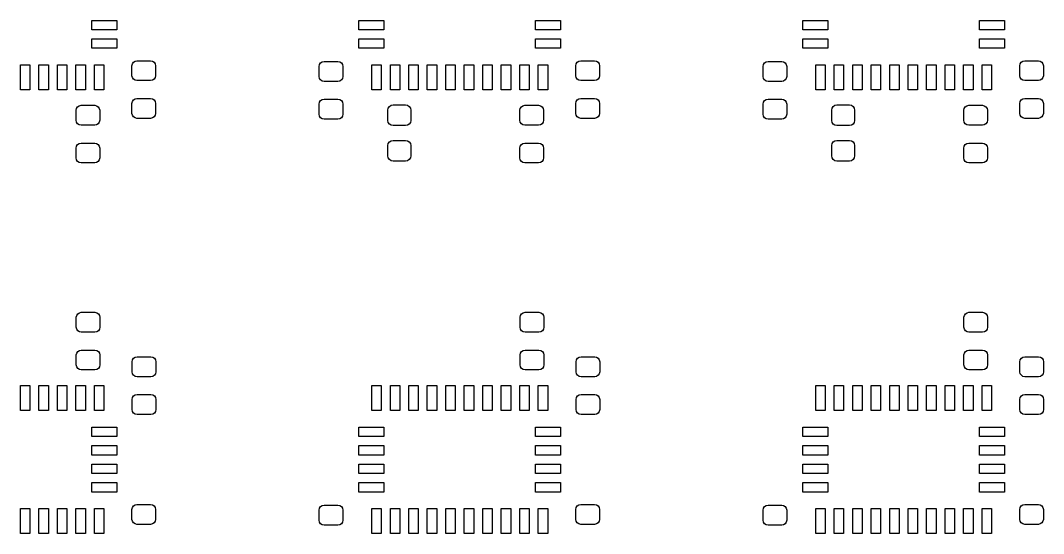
# Model space of a CAD drawing. Extents: x 120.7 to 176.3, y -84 to -28.
# Drawn here: x 148.62 to 176.28, y -70 to -56.12 of the extents above; entities that cross this region are included whole.
import ezdxf

# ---------------------------------------------------------------- set-up
doc = ezdxf.new("R2010")
doc.units = 0
doc.layers.add('BLACK', color=7, linetype='CONTINUOUS')

msp = doc.modelspace()

# ---------------------------------------------------------------- linework, layer by layer
at = {"layer": 'BLACK', "linetype": 'CONTINUOUS'}
for p, q in [((150.55, -56.377), (150.55, -56.123)), ((150.55, -56.123), (151.225, -56.123)), ((151.225, -56.123), (151.225, -56.377)), ((157.775, -56.377), (157.775, -56.123)), ((157.775, -56.123), (158.45, -56.123)), ((158.45, -56.123), (158.45, -56.377)), ((162.55, -56.377), (162.55, -56.123)), ((162.55, -56.123), (163.225, -56.123)), ((163.225, -56.123), (163.225, -56.377)), ((169.775, -56.377), (169.775, -56.123)), ((169.775, -56.123), (170.45, -56.123)), ((170.45, -56.123), (170.45, -56.377)), ((174.55, -56.377), (174.55, -56.123)), ((174.55, -56.123), (175.225, -56.123)), ((175.225, -56.123), (175.225, -56.377)), ((151.225, -56.377), (150.55, -56.377)), ((158.45, -56.377), (157.775, -56.377)), ((163.225, -56.377), (162.55, -56.377)), ((170.45, -56.377), (169.775, -56.377)), ((175.225, -56.377), (174.55, -56.377)), ((150.55, -56.877), (150.55, -56.623)), ((150.55, -56.623), (151.225, -56.623)), ((151.225, -56.623), (151.225, -56.877)), ((157.775, -56.877), (157.775, -56.623)), ((157.775, -56.623), (158.45, -56.623)), ((158.45, -56.623), (158.45, -56.877)), ((162.55, -56.877), (162.55, -56.623)), ((162.55, -56.623), (163.225, -56.623)), ((163.225, -56.623), (163.225, -56.877)), ((169.775, -56.877), (169.775, -56.623)), ((169.775, -56.623), (170.45, -56.623)), ((170.45, -56.623), (170.45, -56.877)), ((174.55, -56.877), (174.55, -56.623)), ((174.55, -56.623), (175.225, -56.623)), ((175.225, -56.623), (175.225, -56.877)), ((151.225, -56.877), (150.55, -56.877)), ((158.45, -56.877), (157.775, -56.877)), ((163.225, -56.877), (162.55, -56.877)), ((170.45, -56.877), (169.775, -56.877)), ((175.225, -56.877), (174.55, -56.877)), ((151.648, -57.2947), (151.677, -57.2509)), ((151.677, -57.2509), (151.721, -57.2217)), ((151.721, -57.2217), (151.773, -57.2114)), ((151.773, -57.2114), (152.143, -57.2114)), ((152.143, -57.2114), (152.194, -57.2217)), ((152.194, -57.2217), (152.238, -57.2509)), ((152.238, -57.2509), (152.267, -57.2947)), ((156.739, -57.2722), (156.782, -57.243)), ((156.782, -57.243), (156.834, -57.2327)), ((156.834, -57.2327), (157.204, -57.2327)), ((157.204, -57.2327), (157.256, -57.243)), ((157.256, -57.243), (157.3, -57.2722)), ((163.648, -57.2947), (163.677, -57.2509)), ((163.677, -57.2509), (163.721, -57.2217)), ((163.721, -57.2217), (163.773, -57.2114)), ((163.773, -57.2114), (164.143, -57.2114)), ((164.143, -57.2114), (164.194, -57.2217)), ((164.194, -57.2217), (164.238, -57.2509)), ((164.238, -57.2509), (164.267, -57.2947)), ((168.739, -57.2722), (168.782, -57.243)), ((168.782, -57.243), (168.834, -57.2327)), ((168.834, -57.2327), (169.204, -57.2327)), ((169.204, -57.2327), (169.256, -57.243)), ((169.256, -57.243), (169.3, -57.2722)), ((175.648, -57.2947), (175.677, -57.2509)), ((175.677, -57.2509), (175.721, -57.2217)), ((175.721, -57.2217), (175.773, -57.2114)), ((175.773, -57.2114), (176.143, -57.2114)), ((176.143, -57.2114), (176.194, -57.2217)), ((176.194, -57.2217), (176.238, -57.2509)), ((176.238, -57.2509), (176.267, -57.2947)), ((148.623, -58), (148.623, -57.325)), ((148.623, -57.325), (148.877, -57.325)), ((148.877, -57.325), (148.877, -58)), ((149.123, -58), (149.123, -57.325)), ((149.123, -57.325), (149.377, -57.325)), ((149.377, -57.325), (149.377, -58)), ((149.623, -58), (149.623, -57.325)), ((149.623, -57.325), (149.877, -57.325)), ((149.877, -57.325), (149.877, -58)), ((150.123, -58), (150.123, -57.325)), ((150.123, -57.325), (150.377, -57.325)), ((150.377, -57.325), (150.377, -58)), ((150.623, -58), (150.623, -57.325)), ((150.623, -57.325), (150.877, -57.325)), ((150.877, -57.325), (150.877, -58)), ((151.638, -57.3464), (151.648, -57.2947)), ((151.638, -57.6164), (151.638, -57.3464)), ((152.267, -57.2947), (152.278, -57.3464)), ((152.278, -57.3464), (152.278, -57.6164)), ((156.699, -57.3677), (156.709, -57.316)), ((156.699, -57.6377), (156.699, -57.3677)), ((156.709, -57.316), (156.739, -57.2722)), ((157.3, -57.2722), (157.329, -57.316)), ((157.329, -57.316), (157.339, -57.3677)), ((157.339, -57.3677), (157.339, -57.6377)), ((158.123, -58), (158.123, -57.325)), ((158.123, -57.325), (158.377, -57.325)), ((158.377, -57.325), (158.377, -58)), ((158.623, -58), (158.623, -57.325)), ((158.623, -57.325), (158.877, -57.325)), ((158.877, -57.325), (158.877, -58)), ((159.123, -58), (159.123, -57.325)), ((159.123, -57.325), (159.377, -57.325)), ((159.377, -57.325), (159.377, -58)), ((159.623, -58), (159.623, -57.325)), ((159.623, -57.325), (159.877, -57.325)), ((159.877, -57.325), (159.877, -58)), ((160.123, -58), (160.123, -57.325)), ((160.123, -57.325), (160.377, -57.325)), ((160.377, -57.325), (160.377, -58)), ((160.623, -58), (160.623, -57.325)), ((160.623, -57.325), (160.877, -57.325)), ((160.877, -57.325), (160.877, -58)), ((161.123, -58), (161.123, -57.325)), ((161.123, -57.325), (161.377, -57.325)), ((161.377, -57.325), (161.377, -58)), ((161.623, -58), (161.623, -57.325)), ((161.623, -57.325), (161.877, -57.325)), ((161.877, -57.325), (161.877, -58)), ((162.123, -58), (162.123, -57.325)), ((162.123, -57.325), (162.377, -57.325)), ((162.377, -57.325), (162.377, -58)), ((162.623, -58), (162.623, -57.325)), ((162.623, -57.325), (162.877, -57.325)), ((162.877, -57.325), (162.877, -58)), ((163.638, -57.3464), (163.648, -57.2947)), ((163.638, -57.6164), (163.638, -57.3464)), ((164.267, -57.2947), (164.278, -57.3464)), ((164.278, -57.3464), (164.278, -57.6164)), ((168.699, -57.3677), (168.709, -57.316)), ((168.699, -57.6377), (168.699, -57.3677)), ((168.709, -57.316), (168.739, -57.2722)), ((169.3, -57.2722), (169.329, -57.316)), ((169.329, -57.316), (169.339, -57.3677)), ((169.339, -57.3677), (169.339, -57.6377)), ((170.123, -58), (170.123, -57.325)), ((170.123, -57.325), (170.377, -57.325)), ((170.377, -57.325), (170.377, -58)), ((170.623, -58), (170.623, -57.325)), ((170.623, -57.325), (170.877, -57.325)), ((170.877, -57.325), (170.877, -58)), ((171.123, -58), (171.123, -57.325)), ((171.123, -57.325), (171.377, -57.325)), ((171.377, -57.325), (171.377, -58)), ((171.623, -58), (171.623, -57.325)), ((171.623, -57.325), (171.877, -57.325)), ((171.877, -57.325), (171.877, -58)), ((172.123, -58), (172.123, -57.325)), ((172.123, -57.325), (172.377, -57.325)), ((172.377, -57.325), (172.377, -58)), ((172.623, -58), (172.623, -57.325)), ((172.623, -57.325), (172.877, -57.325)), ((172.877, -57.325), (172.877, -58)), ((173.123, -58), (173.123, -57.325)), ((173.123, -57.325), (173.377, -57.325)), ((173.377, -57.325), (173.377, -58)), ((173.623, -58), (173.623, -57.325)), ((173.623, -57.325), (173.877, -57.325)), ((173.877, -57.325), (173.877, -58)), ((174.123, -58), (174.123, -57.325)), ((174.123, -57.325), (174.377, -57.325)), ((174.377, -57.325), (174.377, -58)), ((174.623, -58), (174.623, -57.325)), ((174.623, -57.325), (174.877, -57.325)), ((174.877, -57.325), (174.877, -58)), ((175.638, -57.3464), (175.648, -57.2947)), ((175.638, -57.6164), (175.638, -57.3464)), ((176.267, -57.2947), (176.278, -57.3464)), ((176.278, -57.3464), (176.278, -57.6164)), ((151.648, -57.668), (151.638, -57.6164)), ((151.677, -57.7118), (151.648, -57.668)), ((151.721, -57.7411), (151.677, -57.7118)), ((151.773, -57.7514), (151.721, -57.7411)), ((152.143, -57.7514), (151.773, -57.7514)), ((152.194, -57.7411), (152.143, -57.7514)), ((152.238, -57.7118), (152.194, -57.7411)), ((152.267, -57.668), (152.238, -57.7118)), ((152.278, -57.6164), (152.267, -57.668)), ((156.709, -57.6894), (156.699, -57.6377)), ((156.739, -57.7332), (156.709, -57.6894)), ((156.782, -57.7624), (156.739, -57.7332)), ((156.834, -57.7727), (156.782, -57.7624)), ((157.204, -57.7727), (156.834, -57.7727)), ((157.256, -57.7624), (157.204, -57.7727)), ((157.3, -57.7332), (157.256, -57.7624)), ((157.329, -57.6894), (157.3, -57.7332)), ((157.339, -57.6377), (157.329, -57.6894)), ((163.648, -57.668), (163.638, -57.6164)), ((163.677, -57.7118), (163.648, -57.668)), ((163.721, -57.7411), (163.677, -57.7118)), ((163.773, -57.7514), (163.721, -57.7411)), ((164.143, -57.7514), (163.773, -57.7514)), ((164.194, -57.7411), (164.143, -57.7514)), ((164.238, -57.7118), (164.194, -57.7411)), ((164.267, -57.668), (164.238, -57.7118)), ((164.278, -57.6164), (164.267, -57.668)), ((168.709, -57.6894), (168.699, -57.6377)), ((168.739, -57.7332), (168.709, -57.6894)), ((168.782, -57.7624), (168.739, -57.7332)), ((168.834, -57.7727), (168.782, -57.7624)), ((169.204, -57.7727), (168.834, -57.7727)), ((169.256, -57.7624), (169.204, -57.7727)), ((169.3, -57.7332), (169.256, -57.7624)), ((169.329, -57.6894), (169.3, -57.7332)), ((169.339, -57.6377), (169.329, -57.6894)), ((175.648, -57.668), (175.638, -57.6164)), ((175.677, -57.7118), (175.648, -57.668)), ((175.721, -57.7411), (175.677, -57.7118)), ((175.773, -57.7514), (175.721, -57.7411)), ((176.143, -57.7514), (175.773, -57.7514)), ((176.194, -57.7411), (176.143, -57.7514)), ((176.238, -57.7118), (176.194, -57.7411)), ((176.267, -57.668), (176.238, -57.7118)), ((176.278, -57.6164), (176.267, -57.668)), ((148.877, -58), (148.623, -58)), ((149.377, -58), (149.123, -58)), ((149.877, -58), (149.623, -58)), ((150.377, -58), (150.123, -58)), ((150.877, -58), (150.623, -58)), ((158.377, -58), (158.123, -58)), ((158.877, -58), (158.623, -58)), ((159.377, -58), (159.123, -58)), ((159.877, -58), (159.623, -58)), ((160.377, -58), (160.123, -58)), ((160.877, -58), (160.623, -58)), ((161.377, -58), (161.123, -58)), ((161.877, -58), (161.623, -58)), ((162.377, -58), (162.123, -58)), ((162.877, -58), (162.623, -58)), ((170.377, -58), (170.123, -58)), ((170.877, -58), (170.623, -58)), ((171.377, -58), (171.123, -58)), ((171.877, -58), (171.623, -58)), ((172.377, -58), (172.123, -58)), ((172.877, -58), (172.623, -58)), ((173.377, -58), (173.123, -58)), ((173.877, -58), (173.623, -58)), ((174.377, -58), (174.123, -58)), ((174.877, -58), (174.623, -58)), ((151.638, -58.3664), (151.648, -58.3147)), ((151.648, -58.3147), (151.677, -58.2709)), ((151.677, -58.2709), (151.721, -58.2417)), ((151.721, -58.2417), (151.773, -58.2314)), ((151.773, -58.2314), (152.143, -58.2314)), ((152.143, -58.2314), (152.194, -58.2417)), ((152.194, -58.2417), (152.238, -58.2709)), ((152.238, -58.2709), (152.267, -58.3147)), ((152.267, -58.3147), (152.278, -58.3664)), ((156.699, -58.3877), (156.709, -58.336)), ((156.709, -58.336), (156.739, -58.2922)), ((156.739, -58.2922), (156.782, -58.263)), ((156.782, -58.263), (156.834, -58.2527)), ((156.834, -58.2527), (157.204, -58.2527)), ((157.204, -58.2527), (157.256, -58.263)), ((157.256, -58.263), (157.3, -58.2922)), ((157.3, -58.2922), (157.329, -58.336)), ((157.329, -58.336), (157.339, -58.3877)), ((163.638, -58.3664), (163.648, -58.3147)), ((163.648, -58.3147), (163.677, -58.2709)), ((163.677, -58.2709), (163.721, -58.2417)), ((163.721, -58.2417), (163.773, -58.2314)), ((163.773, -58.2314), (164.143, -58.2314)), ((164.143, -58.2314), (164.194, -58.2417)), ((164.194, -58.2417), (164.238, -58.2709)), ((164.238, -58.2709), (164.267, -58.3147)), ((164.267, -58.3147), (164.278, -58.3664)), ((168.699, -58.3877), (168.709, -58.336)), ((168.709, -58.336), (168.739, -58.2922)), ((168.739, -58.2922), (168.782, -58.263)), ((168.782, -58.263), (168.834, -58.2527)), ((168.834, -58.2527), (169.204, -58.2527)), ((169.204, -58.2527), (169.256, -58.263)), ((169.256, -58.263), (169.3, -58.2922)), ((169.3, -58.2922), (169.329, -58.336)), ((169.329, -58.336), (169.339, -58.3877)), ((175.638, -58.3664), (175.648, -58.3147)), ((175.648, -58.3147), (175.677, -58.2709)), ((175.677, -58.2709), (175.721, -58.2417)), ((175.721, -58.2417), (175.773, -58.2314)), ((175.773, -58.2314), (176.143, -58.2314)), ((176.143, -58.2314), (176.194, -58.2417)), ((176.194, -58.2417), (176.238, -58.2709)), ((176.238, -58.2709), (176.267, -58.3147)), ((176.267, -58.3147), (176.278, -58.3664)), ((150.125, -58.5526), (150.135, -58.5009)), ((150.125, -58.8226), (150.125, -58.5526)), ((150.135, -58.5009), (150.165, -58.4571)), ((150.165, -58.4571), (150.208, -58.4278)), ((150.208, -58.4278), (150.26, -58.4176)), ((150.26, -58.4176), (150.63, -58.4176)), ((150.63, -58.4176), (150.682, -58.4278)), ((150.682, -58.4278), (150.726, -58.4571)), ((150.726, -58.4571), (150.755, -58.5009)), ((150.755, -58.5009), (150.765, -58.5526)), ((150.765, -58.5526), (150.765, -58.8226)), ((151.638, -58.6364), (151.638, -58.3664)), ((151.648, -58.688), (151.638, -58.6364)), ((152.278, -58.6364), (152.267, -58.688)), ((152.278, -58.3664), (152.278, -58.6364)), ((156.699, -58.6577), (156.699, -58.3877)), ((157.339, -58.3877), (157.339, -58.6577)), ((158.556, -58.5463), (158.567, -58.4928)), ((158.556, -58.8263), (158.556, -58.5463)), ((158.567, -58.4928), (158.597, -58.4474)), ((158.597, -58.4474), (158.643, -58.417)), ((158.643, -58.417), (158.696, -58.4063)), ((158.696, -58.4063), (159.036, -58.4063)), ((159.036, -58.4063), (159.09, -58.417)), ((159.09, -58.417), (159.135, -58.4474)), ((159.135, -58.4474), (159.165, -58.4928)), ((159.165, -58.4928), (159.176, -58.5463)), ((159.176, -58.5463), (159.176, -58.8263)), ((162.125, -58.5526), (162.135, -58.5009)), ((162.125, -58.8226), (162.125, -58.5526)), ((162.135, -58.5009), (162.165, -58.4571)), ((162.165, -58.4571), (162.208, -58.4278)), ((162.208, -58.4278), (162.26, -58.4176)), ((162.26, -58.4176), (162.63, -58.4176)), ((162.63, -58.4176), (162.682, -58.4278)), ((162.682, -58.4278), (162.726, -58.4571)), ((162.726, -58.4571), (162.755, -58.5009)), ((162.755, -58.5009), (162.765, -58.5526)), ((162.765, -58.5526), (162.765, -58.8226)), ((163.638, -58.6364), (163.638, -58.3664)), ((163.648, -58.688), (163.638, -58.6364)), ((164.278, -58.6364), (164.267, -58.688)), ((164.278, -58.3664), (164.278, -58.6364)), ((168.699, -58.6577), (168.699, -58.3877)), ((169.339, -58.3877), (169.339, -58.6577)), ((170.556, -58.5463), (170.567, -58.4928)), ((170.556, -58.8263), (170.556, -58.5463)), ((170.567, -58.4928), (170.597, -58.4474)), ((170.597, -58.4474), (170.643, -58.417)), ((170.643, -58.417), (170.696, -58.4063)), ((170.696, -58.4063), (171.036, -58.4063)), ((171.036, -58.4063), (171.09, -58.417)), ((171.09, -58.417), (171.135, -58.4474)), ((171.135, -58.4474), (171.165, -58.4928)), ((171.165, -58.4928), (171.176, -58.5463)), ((171.176, -58.5463), (171.176, -58.8263)), ((174.125, -58.5526), (174.135, -58.5009)), ((174.125, -58.8226), (174.125, -58.5526)), ((174.135, -58.5009), (174.165, -58.4571)), ((174.165, -58.4571), (174.208, -58.4278)), ((174.208, -58.4278), (174.26, -58.4176)), ((174.26, -58.4176), (174.63, -58.4176)), ((174.63, -58.4176), (174.682, -58.4278)), ((174.682, -58.4278), (174.726, -58.4571)), ((174.726, -58.4571), (174.755, -58.5009)), ((174.755, -58.5009), (174.765, -58.5526)), ((174.765, -58.5526), (174.765, -58.8226)), ((175.638, -58.6364), (175.638, -58.3664)), ((175.648, -58.688), (175.638, -58.6364)), ((176.278, -58.6364), (176.267, -58.688)), ((176.278, -58.3664), (176.278, -58.6364)), ((150.135, -58.8742), (150.125, -58.8226)), ((150.165, -58.918), (150.135, -58.8742)), ((150.755, -58.8742), (150.726, -58.918)), ((150.765, -58.8226), (150.755, -58.8742)), ((151.677, -58.7318), (151.648, -58.688)), ((151.721, -58.7611), (151.677, -58.7318)), ((151.773, -58.7714), (151.721, -58.7611)), ((152.143, -58.7714), (151.773, -58.7714)), ((152.194, -58.7611), (152.143, -58.7714)), ((152.238, -58.7318), (152.194, -58.7611)), ((152.267, -58.688), (152.238, -58.7318)), ((156.709, -58.7094), (156.699, -58.6577)), ((156.739, -58.7532), (156.709, -58.7094)), ((156.782, -58.7824), (156.739, -58.7532)), ((156.834, -58.7927), (156.782, -58.7824)), ((157.204, -58.7927), (156.834, -58.7927)), ((157.256, -58.7824), (157.204, -58.7927)), ((157.3, -58.7532), (157.256, -58.7824)), ((157.329, -58.7094), (157.3, -58.7532)), ((157.339, -58.6577), (157.329, -58.7094)), ((158.567, -58.8799), (158.556, -58.8263)), ((158.597, -58.9253), (158.567, -58.8799)), ((159.165, -58.8799), (159.135, -58.9253)), ((159.176, -58.8263), (159.165, -58.8799)), ((162.135, -58.8742), (162.125, -58.8226)), ((162.165, -58.918), (162.135, -58.8742)), ((162.755, -58.8742), (162.726, -58.918)), ((162.765, -58.8226), (162.755, -58.8742)), ((163.677, -58.7318), (163.648, -58.688)), ((163.721, -58.7611), (163.677, -58.7318)), ((163.773, -58.7714), (163.721, -58.7611)), ((164.143, -58.7714), (163.773, -58.7714)), ((164.194, -58.7611), (164.143, -58.7714)), ((164.238, -58.7318), (164.194, -58.7611)), ((164.267, -58.688), (164.238, -58.7318)), ((168.709, -58.7094), (168.699, -58.6577)), ((168.739, -58.7532), (168.709, -58.7094)), ((168.782, -58.7824), (168.739, -58.7532)), ((168.834, -58.7927), (168.782, -58.7824)), ((169.204, -58.7927), (168.834, -58.7927)), ((169.256, -58.7824), (169.204, -58.7927)), ((169.3, -58.7532), (169.256, -58.7824)), ((169.329, -58.7094), (169.3, -58.7532)), ((169.339, -58.6577), (169.329, -58.7094)), ((170.567, -58.8799), (170.556, -58.8263)), ((170.597, -58.9253), (170.567, -58.8799)), ((171.165, -58.8799), (171.135, -58.9253)), ((171.176, -58.8263), (171.165, -58.8799)), ((174.135, -58.8742), (174.125, -58.8226)), ((174.165, -58.918), (174.135, -58.8742)), ((174.755, -58.8742), (174.726, -58.918)), ((174.765, -58.8226), (174.755, -58.8742)), ((175.677, -58.7318), (175.648, -58.688)), ((175.721, -58.7611), (175.677, -58.7318)), ((175.773, -58.7714), (175.721, -58.7611)), ((176.143, -58.7714), (175.773, -58.7714)), ((176.194, -58.7611), (176.143, -58.7714)), ((176.238, -58.7318), (176.194, -58.7611)), ((176.267, -58.688), (176.238, -58.7318)), ((150.208, -58.9473), (150.165, -58.918)), ((150.26, -58.9576), (150.208, -58.9473)), ((150.63, -58.9576), (150.26, -58.9576)), ((150.682, -58.9473), (150.63, -58.9576)), ((150.726, -58.918), (150.682, -58.9473)), ((158.643, -58.9557), (158.597, -58.9253)), ((158.696, -58.9663), (158.643, -58.9557)), ((159.036, -58.9663), (158.696, -58.9663)), ((159.09, -58.9557), (159.036, -58.9663)), ((159.135, -58.9253), (159.09, -58.9557)), ((162.208, -58.9473), (162.165, -58.918)), ((162.26, -58.9576), (162.208, -58.9473)), ((162.63, -58.9576), (162.26, -58.9576)), ((162.682, -58.9473), (162.63, -58.9576)), ((162.726, -58.918), (162.682, -58.9473)), ((170.643, -58.9557), (170.597, -58.9253)), ((170.696, -58.9663), (170.643, -58.9557)), ((171.036, -58.9663), (170.696, -58.9663)), ((171.09, -58.9557), (171.036, -58.9663)), ((171.135, -58.9253), (171.09, -58.9557)), ((174.208, -58.9473), (174.165, -58.918)), ((174.26, -58.9576), (174.208, -58.9473)), ((174.63, -58.9576), (174.26, -58.9576)), ((174.682, -58.9473), (174.63, -58.9576)), ((174.726, -58.918), (174.682, -58.9473)), ((150.165, -59.4771), (150.208, -59.4478)), ((150.208, -59.4478), (150.26, -59.4376)), ((150.26, -59.4376), (150.63, -59.4376)), ((150.63, -59.4376), (150.682, -59.4478)), ((150.682, -59.4478), (150.726, -59.4771)), ((158.556, -59.5063), (158.567, -59.4528)), ((158.567, -59.4528), (158.597, -59.4074)), ((158.597, -59.4074), (158.643, -59.377)), ((158.643, -59.377), (158.696, -59.3663)), ((158.696, -59.3663), (159.036, -59.3663)), ((159.036, -59.3663), (159.09, -59.377)), ((159.09, -59.377), (159.135, -59.4074)), ((159.135, -59.4074), (159.165, -59.4528)), ((159.165, -59.4528), (159.176, -59.5063)), ((162.165, -59.4771), (162.208, -59.4478)), ((162.208, -59.4478), (162.26, -59.4376)), ((162.26, -59.4376), (162.63, -59.4376)), ((162.63, -59.4376), (162.682, -59.4478)), ((162.682, -59.4478), (162.726, -59.4771)), ((170.556, -59.5063), (170.567, -59.4528)), ((170.567, -59.4528), (170.597, -59.4074)), ((170.597, -59.4074), (170.643, -59.377)), ((170.643, -59.377), (170.696, -59.3663)), ((170.696, -59.3663), (171.036, -59.3663)), ((171.036, -59.3663), (171.09, -59.377)), ((171.09, -59.377), (171.135, -59.4074)), ((171.135, -59.4074), (171.165, -59.4528)), ((171.165, -59.4528), (171.176, -59.5063)), ((174.165, -59.4771), (174.208, -59.4478)), ((174.208, -59.4478), (174.26, -59.4376)), ((174.26, -59.4376), (174.63, -59.4376)), ((174.63, -59.4376), (174.682, -59.4478)), ((174.682, -59.4478), (174.726, -59.4771)), ((150.125, -59.5726), (150.135, -59.5209)), ((150.125, -59.8426), (150.125, -59.5726)), ((150.135, -59.5209), (150.165, -59.4771)), ((150.726, -59.4771), (150.755, -59.5209)), ((150.755, -59.5209), (150.765, -59.5726)), ((150.765, -59.5726), (150.765, -59.8426)), ((158.556, -59.7863), (158.556, -59.5063)), ((159.176, -59.5063), (159.176, -59.7863)), ((162.125, -59.5726), (162.135, -59.5209)), ((162.125, -59.8426), (162.125, -59.5726)), ((162.135, -59.5209), (162.165, -59.4771)), ((162.726, -59.4771), (162.755, -59.5209)), ((162.755, -59.5209), (162.765, -59.5726)), ((162.765, -59.5726), (162.765, -59.8426)), ((170.556, -59.7863), (170.556, -59.5063)), ((171.176, -59.5063), (171.176, -59.7863)), ((174.125, -59.5726), (174.135, -59.5209)), ((174.125, -59.8426), (174.125, -59.5726)), ((174.135, -59.5209), (174.165, -59.4771)), ((174.726, -59.4771), (174.755, -59.5209)), ((174.755, -59.5209), (174.765, -59.5726)), ((174.765, -59.5726), (174.765, -59.8426)), ((150.135, -59.8942), (150.125, -59.8426)), ((150.165, -59.938), (150.135, -59.8942)), ((150.208, -59.9673), (150.165, -59.938)), ((150.26, -59.9776), (150.208, -59.9673)), ((150.63, -59.9776), (150.26, -59.9776)), ((150.682, -59.9673), (150.63, -59.9776)), ((150.726, -59.938), (150.682, -59.9673)), ((150.755, -59.8942), (150.726, -59.938)), ((150.765, -59.8426), (150.755, -59.8942)), ((158.567, -59.8399), (158.556, -59.7863)), ((158.597, -59.8853), (158.567, -59.8399)), ((158.643, -59.9157), (158.597, -59.8853)), ((158.696, -59.9263), (158.643, -59.9157)), ((159.036, -59.9263), (158.696, -59.9263)), ((159.09, -59.9157), (159.036, -59.9263)), ((159.135, -59.8853), (159.09, -59.9157)), ((159.165, -59.8399), (159.135, -59.8853)), ((159.176, -59.7863), (159.165, -59.8399)), ((162.135, -59.8942), (162.125, -59.8426)), ((162.165, -59.938), (162.135, -59.8942)), ((162.208, -59.9673), (162.165, -59.938)), ((162.26, -59.9776), (162.208, -59.9673)), ((162.63, -59.9776), (162.26, -59.9776)), ((162.682, -59.9673), (162.63, -59.9776)), ((162.726, -59.938), (162.682, -59.9673)), ((162.755, -59.8942), (162.726, -59.938)), ((162.765, -59.8426), (162.755, -59.8942)), ((170.567, -59.8399), (170.556, -59.7863)), ((170.597, -59.8853), (170.567, -59.8399)), ((170.643, -59.9157), (170.597, -59.8853)), ((170.696, -59.9263), (170.643, -59.9157)), ((171.036, -59.9263), (170.696, -59.9263)), ((171.09, -59.9157), (171.036, -59.9263)), ((171.135, -59.8853), (171.09, -59.9157)), ((171.165, -59.8399), (171.135, -59.8853)), ((171.176, -59.7863), (171.165, -59.8399)), ((174.135, -59.8942), (174.125, -59.8426)), ((174.165, -59.938), (174.135, -59.8942)), ((174.208, -59.9673), (174.165, -59.938)), ((174.26, -59.9776), (174.208, -59.9673)), ((174.63, -59.9776), (174.26, -59.9776)), ((174.682, -59.9673), (174.63, -59.9776)), ((174.726, -59.938), (174.682, -59.9673)), ((174.755, -59.8942), (174.726, -59.938)), ((174.765, -59.8426), (174.755, -59.8942)), ((150.132, -64.151), (150.143, -64.0994)), ((150.132, -64.421), (150.132, -64.151)), ((150.143, -64.0994), (150.172, -64.0556)), ((150.172, -64.0556), (150.216, -64.0263)), ((150.216, -64.0263), (150.267, -64.016)), ((150.267, -64.016), (150.637, -64.016)), ((150.637, -64.016), (150.689, -64.0263)), ((150.689, -64.0263), (150.733, -64.0556)), ((150.733, -64.0556), (150.762, -64.0994)), ((150.762, -64.0994), (150.772, -64.151)), ((150.772, -64.151), (150.772, -64.421)), ((162.132, -64.151), (162.143, -64.0994)), ((162.132, -64.421), (162.132, -64.151)), ((162.143, -64.0994), (162.172, -64.0556)), ((162.172, -64.0556), (162.216, -64.0263)), ((162.216, -64.0263), (162.267, -64.016)), ((162.267, -64.016), (162.637, -64.016)), ((162.637, -64.016), (162.689, -64.0263)), ((162.689, -64.0263), (162.733, -64.0556)), ((162.733, -64.0556), (162.762, -64.0994)), ((162.762, -64.0994), (162.772, -64.151)), ((162.772, -64.151), (162.772, -64.421)), ((174.132, -64.151), (174.143, -64.0994)), ((174.132, -64.421), (174.132, -64.151)), ((174.143, -64.0994), (174.172, -64.0556)), ((174.172, -64.0556), (174.216, -64.0263)), ((174.216, -64.0263), (174.267, -64.016)), ((174.267, -64.016), (174.637, -64.016)), ((174.637, -64.016), (174.689, -64.0263)), ((174.689, -64.0263), (174.733, -64.0556)), ((174.733, -64.0556), (174.762, -64.0994)), ((174.762, -64.0994), (174.772, -64.151)), ((174.772, -64.151), (174.772, -64.421)), ((150.143, -64.4727), (150.132, -64.421)), ((150.772, -64.421), (150.762, -64.4727)), ((162.143, -64.4727), (162.132, -64.421)), ((162.772, -64.421), (162.762, -64.4727)), ((174.143, -64.4727), (174.132, -64.421)), ((174.772, -64.421), (174.762, -64.4727)), ((150.172, -64.5165), (150.143, -64.4727)), ((150.216, -64.5457), (150.172, -64.5165)), ((150.267, -64.556), (150.216, -64.5457)), ((150.637, -64.556), (150.267, -64.556)), ((150.689, -64.5457), (150.637, -64.556)), ((150.733, -64.5165), (150.689, -64.5457)), ((150.762, -64.4727), (150.733, -64.5165)), ((162.172, -64.5165), (162.143, -64.4727)), ((162.216, -64.5457), (162.172, -64.5165)), ((162.267, -64.556), (162.216, -64.5457)), ((162.637, -64.556), (162.267, -64.556)), ((162.689, -64.5457), (162.637, -64.556)), ((162.733, -64.5165), (162.689, -64.5457)), ((162.762, -64.4727), (162.733, -64.5165)), ((174.172, -64.5165), (174.143, -64.4727)), ((174.216, -64.5457), (174.172, -64.5165)), ((174.267, -64.556), (174.216, -64.5457)), ((174.637, -64.556), (174.267, -64.556)), ((174.689, -64.5457), (174.637, -64.556)), ((174.733, -64.5165), (174.689, -64.5457)), ((174.762, -64.4727), (174.733, -64.5165)), ((150.132, -65.171), (150.143, -65.1194)), ((150.132, -65.441), (150.132, -65.171)), ((150.143, -65.1194), (150.172, -65.0756)), ((150.172, -65.0756), (150.216, -65.0463)), ((150.216, -65.0463), (150.267, -65.036)), ((150.267, -65.036), (150.637, -65.036)), ((150.637, -65.036), (150.689, -65.0463)), ((150.689, -65.0463), (150.733, -65.0756)), ((150.733, -65.0756), (150.762, -65.1194)), ((150.762, -65.1194), (150.772, -65.171)), ((150.772, -65.171), (150.772, -65.441)), ((151.654, -65.3033), (151.683, -65.2595)), ((151.683, -65.2595), (151.727, -65.2303)), ((151.727, -65.2303), (151.778, -65.22)), ((151.778, -65.22), (152.148, -65.22)), ((152.148, -65.22), (152.2, -65.2303)), ((152.2, -65.2303), (152.244, -65.2595)), ((152.244, -65.2595), (152.273, -65.3033)), ((162.132, -65.171), (162.143, -65.1194)), ((162.132, -65.441), (162.132, -65.171)), ((162.143, -65.1194), (162.172, -65.0756)), ((162.172, -65.0756), (162.216, -65.0463)), ((162.216, -65.0463), (162.267, -65.036)), ((162.267, -65.036), (162.637, -65.036)), ((162.637, -65.036), (162.689, -65.0463)), ((162.689, -65.0463), (162.733, -65.0756)), ((162.733, -65.0756), (162.762, -65.1194)), ((162.762, -65.1194), (162.772, -65.171)), ((162.772, -65.171), (162.772, -65.441)), ((163.654, -65.3033), (163.683, -65.2595)), ((163.683, -65.2595), (163.727, -65.2303)), ((163.727, -65.2303), (163.778, -65.22)), ((163.778, -65.22), (164.148, -65.22)), ((164.148, -65.22), (164.2, -65.2303)), ((164.2, -65.2303), (164.244, -65.2595)), ((164.244, -65.2595), (164.273, -65.3033)), ((174.132, -65.171), (174.143, -65.1194)), ((174.132, -65.441), (174.132, -65.171)), ((174.143, -65.1194), (174.172, -65.0756)), ((174.172, -65.0756), (174.216, -65.0463)), ((174.216, -65.0463), (174.267, -65.036)), ((174.267, -65.036), (174.637, -65.036)), ((174.637, -65.036), (174.689, -65.0463)), ((174.689, -65.0463), (174.733, -65.0756)), ((174.733, -65.0756), (174.762, -65.1194)), ((174.762, -65.1194), (174.772, -65.171)), ((174.772, -65.171), (174.772, -65.441)), ((175.654, -65.3033), (175.683, -65.2595)), ((175.683, -65.2595), (175.727, -65.2303)), ((175.727, -65.2303), (175.778, -65.22)), ((175.778, -65.22), (176.148, -65.22)), ((176.148, -65.22), (176.2, -65.2303)), ((176.2, -65.2303), (176.244, -65.2595)), ((176.244, -65.2595), (176.273, -65.3033)), ((150.143, -65.4927), (150.132, -65.441)), ((150.172, -65.5365), (150.143, -65.4927)), ((150.216, -65.5657), (150.172, -65.5365)), ((150.733, -65.5365), (150.689, -65.5657)), ((150.762, -65.4927), (150.733, -65.5365)), ((150.772, -65.441), (150.762, -65.4927)), ((151.643, -65.355), (151.654, -65.3033)), ((151.643, -65.625), (151.643, -65.355)), ((152.273, -65.3033), (152.283, -65.355)), ((152.283, -65.355), (152.283, -65.625)), ((162.143, -65.4927), (162.132, -65.441)), ((162.172, -65.5365), (162.143, -65.4927)), ((162.216, -65.5657), (162.172, -65.5365)), ((162.733, -65.5365), (162.689, -65.5657)), ((162.762, -65.4927), (162.733, -65.5365)), ((162.772, -65.441), (162.762, -65.4927)), ((163.643, -65.355), (163.654, -65.3033)), ((163.643, -65.625), (163.643, -65.355)), ((164.273, -65.3033), (164.283, -65.355)), ((164.283, -65.355), (164.283, -65.625)), ((174.143, -65.4927), (174.132, -65.441)), ((174.172, -65.5365), (174.143, -65.4927)), ((174.216, -65.5657), (174.172, -65.5365)), ((174.733, -65.5365), (174.689, -65.5657)), ((174.762, -65.4927), (174.733, -65.5365)), ((174.772, -65.441), (174.762, -65.4927)), ((175.643, -65.355), (175.654, -65.3033)), ((175.643, -65.625), (175.643, -65.355)), ((176.273, -65.3033), (176.283, -65.355)), ((176.283, -65.355), (176.283, -65.625)), ((150.267, -65.576), (150.216, -65.5657)), ((150.637, -65.576), (150.267, -65.576)), ((150.689, -65.5657), (150.637, -65.576)), ((151.654, -65.6767), (151.643, -65.625)), ((151.683, -65.7205), (151.654, -65.6767)), ((151.727, -65.7497), (151.683, -65.7205)), ((151.778, -65.76), (151.727, -65.7497)), ((152.148, -65.76), (151.778, -65.76)), ((152.2, -65.7497), (152.148, -65.76)), ((152.244, -65.7205), (152.2, -65.7497)), ((152.273, -65.6767), (152.244, -65.7205)), ((152.283, -65.625), (152.273, -65.6767)), ((162.267, -65.576), (162.216, -65.5657)), ((162.637, -65.576), (162.267, -65.576)), ((162.689, -65.5657), (162.637, -65.576)), ((163.654, -65.6767), (163.643, -65.625)), ((163.683, -65.7205), (163.654, -65.6767)), ((163.727, -65.7497), (163.683, -65.7205)), ((163.778, -65.76), (163.727, -65.7497)), ((164.148, -65.76), (163.778, -65.76)), ((164.2, -65.7497), (164.148, -65.76)), ((164.244, -65.7205), (164.2, -65.7497)), ((164.273, -65.6767), (164.244, -65.7205)), ((164.283, -65.625), (164.273, -65.6767)), ((174.267, -65.576), (174.216, -65.5657)), ((174.637, -65.576), (174.267, -65.576)), ((174.689, -65.5657), (174.637, -65.576)), ((175.654, -65.6767), (175.643, -65.625)), ((175.683, -65.7205), (175.654, -65.6767)), ((175.727, -65.7497), (175.683, -65.7205)), ((175.778, -65.76), (175.727, -65.7497)), ((176.148, -65.76), (175.778, -65.76)), ((176.2, -65.7497), (176.148, -65.76)), ((176.244, -65.7205), (176.2, -65.7497)), ((176.273, -65.6767), (176.244, -65.7205)), ((176.283, -65.625), (176.273, -65.6767)), ((148.623, -66.675), (148.623, -66)), ((148.623, -66), (148.877, -66)), ((148.877, -66), (148.877, -66.675)), ((149.123, -66.675), (149.123, -66)), ((149.123, -66), (149.377, -66)), ((149.377, -66), (149.377, -66.675)), ((149.623, -66.675), (149.623, -66)), ((149.623, -66), (149.877, -66)), ((149.877, -66), (149.877, -66.675)), ((150.123, -66.675), (150.123, -66)), ((150.123, -66), (150.377, -66)), ((150.377, -66), (150.377, -66.675)), ((150.623, -66.675), (150.623, -66)), ((150.623, -66), (150.877, -66)), ((150.877, -66), (150.877, -66.675)), ((158.123, -66.675), (158.123, -66)), ((158.123, -66), (158.377, -66)), ((158.377, -66), (158.377, -66.675)), ((158.623, -66.675), (158.623, -66)), ((158.623, -66), (158.877, -66)), ((158.877, -66), (158.877, -66.675)), ((159.123, -66.675), (159.123, -66)), ((159.123, -66), (159.377, -66)), ((159.377, -66), (159.377, -66.675)), ((159.623, -66.675), (159.623, -66)), ((159.623, -66), (159.877, -66)), ((159.877, -66), (159.877, -66.675)), ((160.123, -66.675), (160.123, -66)), ((160.123, -66), (160.377, -66)), ((160.377, -66), (160.377, -66.675)), ((160.623, -66.675), (160.623, -66)), ((160.623, -66), (160.877, -66)), ((160.877, -66), (160.877, -66.675)), ((161.123, -66.675), (161.123, -66)), ((161.123, -66), (161.377, -66)), ((161.377, -66), (161.377, -66.675)), ((161.623, -66.675), (161.623, -66)), ((161.623, -66), (161.877, -66)), ((161.877, -66), (161.877, -66.675)), ((162.123, -66.675), (162.123, -66)), ((162.123, -66), (162.377, -66)), ((162.377, -66), (162.377, -66.675)), ((162.623, -66.675), (162.623, -66)), ((162.623, -66), (162.877, -66)), ((162.877, -66), (162.877, -66.675)), ((170.123, -66.675), (170.123, -66)), ((170.123, -66), (170.377, -66)), ((170.377, -66), (170.377, -66.675)), ((170.623, -66.675), (170.623, -66)), ((170.623, -66), (170.877, -66)), ((170.877, -66), (170.877, -66.675)), ((171.123, -66.675), (171.123, -66)), ((171.123, -66), (171.377, -66)), ((171.377, -66), (171.377, -66.675)), ((171.623, -66.675), (171.623, -66)), ((171.623, -66), (171.877, -66)), ((171.877, -66), (171.877, -66.675)), ((172.123, -66.675), (172.123, -66)), ((172.123, -66), (172.377, -66)), ((172.377, -66), (172.377, -66.675)), ((172.623, -66.675), (172.623, -66)), ((172.623, -66), (172.877, -66)), ((172.877, -66), (172.877, -66.675)), ((173.123, -66.675), (173.123, -66)), ((173.123, -66), (173.377, -66)), ((173.377, -66), (173.377, -66.675)), ((173.623, -66.675), (173.623, -66)), ((173.623, -66), (173.877, -66)), ((173.877, -66), (173.877, -66.675)), ((174.123, -66.675), (174.123, -66)), ((174.123, -66), (174.377, -66)), ((174.377, -66), (174.377, -66.675)), ((174.623, -66.675), (174.623, -66)), ((174.623, -66), (174.877, -66)), ((174.877, -66), (174.877, -66.675)), ((151.643, -66.375), (151.654, -66.3233)), ((151.643, -66.645), (151.643, -66.375)), ((151.654, -66.3233), (151.683, -66.2795)), ((151.683, -66.2795), (151.727, -66.2503)), ((151.727, -66.2503), (151.778, -66.24)), ((151.778, -66.24), (152.148, -66.24)), ((152.148, -66.24), (152.2, -66.2503)), ((152.2, -66.2503), (152.244, -66.2795)), ((152.244, -66.2795), (152.273, -66.3233)), ((152.273, -66.3233), (152.283, -66.375)), ((152.283, -66.375), (152.283, -66.645)), ((163.643, -66.375), (163.654, -66.3233)), ((163.643, -66.645), (163.643, -66.375)), ((163.654, -66.3233), (163.683, -66.2795)), ((163.683, -66.2795), (163.727, -66.2503)), ((163.727, -66.2503), (163.778, -66.24)), ((163.778, -66.24), (164.148, -66.24)), ((164.148, -66.24), (164.2, -66.2503)), ((164.2, -66.2503), (164.244, -66.2795)), ((164.244, -66.2795), (164.273, -66.3233)), ((164.273, -66.3233), (164.283, -66.375)), ((164.283, -66.375), (164.283, -66.645)), ((175.643, -66.375), (175.654, -66.3233)), ((175.643, -66.645), (175.643, -66.375)), ((175.654, -66.3233), (175.683, -66.2795)), ((175.683, -66.2795), (175.727, -66.2503)), ((175.727, -66.2503), (175.778, -66.24)), ((175.778, -66.24), (176.148, -66.24)), ((176.148, -66.24), (176.2, -66.2503)), ((176.2, -66.2503), (176.244, -66.2795)), ((176.244, -66.2795), (176.273, -66.3233)), ((176.273, -66.3233), (176.283, -66.375)), ((176.283, -66.375), (176.283, -66.645)), ((151.654, -66.6967), (151.643, -66.645)), ((152.283, -66.645), (152.273, -66.6967)), ((163.654, -66.6967), (163.643, -66.645)), ((164.283, -66.645), (164.273, -66.6967)), ((175.654, -66.6967), (175.643, -66.645)), ((176.283, -66.645), (176.273, -66.6967)), ((148.877, -66.675), (148.623, -66.675)), ((149.377, -66.675), (149.123, -66.675)), ((149.877, -66.675), (149.623, -66.675)), ((150.377, -66.675), (150.123, -66.675)), ((150.877, -66.675), (150.623, -66.675)), ((151.683, -66.7405), (151.654, -66.6967)), ((151.727, -66.7697), (151.683, -66.7405)), ((151.778, -66.78), (151.727, -66.7697)), ((152.148, -66.78), (151.778, -66.78)), ((152.2, -66.7697), (152.148, -66.78)), ((152.244, -66.7405), (152.2, -66.7697)), ((152.273, -66.6967), (152.244, -66.7405)), ((158.377, -66.675), (158.123, -66.675)), ((158.877, -66.675), (158.623, -66.675)), ((159.377, -66.675), (159.123, -66.675)), ((159.877, -66.675), (159.623, -66.675)), ((160.377, -66.675), (160.123, -66.675)), ((160.877, -66.675), (160.623, -66.675)), ((161.377, -66.675), (161.123, -66.675)), ((161.877, -66.675), (161.623, -66.675)), ((162.377, -66.675), (162.123, -66.675)), ((162.877, -66.675), (162.623, -66.675)), ((163.683, -66.7405), (163.654, -66.6967)), ((163.727, -66.7697), (163.683, -66.7405)), ((163.778, -66.78), (163.727, -66.7697)), ((164.148, -66.78), (163.778, -66.78)), ((164.2, -66.7697), (164.148, -66.78)), ((164.244, -66.7405), (164.2, -66.7697)), ((164.273, -66.6967), (164.244, -66.7405)), ((170.377, -66.675), (170.123, -66.675)), ((170.877, -66.675), (170.623, -66.675)), ((171.377, -66.675), (171.123, -66.675)), ((171.877, -66.675), (171.623, -66.675)), ((172.377, -66.675), (172.123, -66.675)), ((172.877, -66.675), (172.623, -66.675)), ((173.377, -66.675), (173.123, -66.675)), ((173.877, -66.675), (173.623, -66.675)), ((174.377, -66.675), (174.123, -66.675)), ((174.877, -66.675), (174.623, -66.675)), ((175.683, -66.7405), (175.654, -66.6967)), ((175.727, -66.7697), (175.683, -66.7405)), ((175.778, -66.78), (175.727, -66.7697)), ((176.148, -66.78), (175.778, -66.78)), ((176.2, -66.7697), (176.148, -66.78)), ((176.244, -66.7405), (176.2, -66.7697)), ((176.273, -66.6967), (176.244, -66.7405)), ((150.55, -67.377), (150.55, -67.123)), ((150.55, -67.123), (151.225, -67.123)), ((151.225, -67.123), (151.225, -67.377)), ((157.775, -67.377), (157.775, -67.123)), ((157.775, -67.123), (158.45, -67.123)), ((158.45, -67.123), (158.45, -67.377)), ((162.55, -67.377), (162.55, -67.123)), ((162.55, -67.123), (163.225, -67.123)), ((163.225, -67.123), (163.225, -67.377)), ((169.775, -67.377), (169.775, -67.123)), ((169.775, -67.123), (170.45, -67.123)), ((170.45, -67.123), (170.45, -67.377)), ((174.55, -67.377), (174.55, -67.123)), ((174.55, -67.123), (175.225, -67.123)), ((175.225, -67.123), (175.225, -67.377)), ((151.225, -67.377), (150.55, -67.377)), ((158.45, -67.377), (157.775, -67.377)), ((163.225, -67.377), (162.55, -67.377)), ((170.45, -67.377), (169.775, -67.377)), ((175.225, -67.377), (174.55, -67.377)), ((150.55, -67.877), (150.55, -67.623)), ((150.55, -67.623), (151.225, -67.623)), ((151.225, -67.623), (151.225, -67.877)), ((157.775, -67.877), (157.775, -67.623)), ((157.775, -67.623), (158.45, -67.623)), ((158.45, -67.623), (158.45, -67.877)), ((162.55, -67.877), (162.55, -67.623)), ((162.55, -67.623), (163.225, -67.623)), ((163.225, -67.623), (163.225, -67.877)), ((169.775, -67.877), (169.775, -67.623)), ((169.775, -67.623), (170.45, -67.623)), ((170.45, -67.623), (170.45, -67.877)), ((174.55, -67.877), (174.55, -67.623)), ((174.55, -67.623), (175.225, -67.623)), ((175.225, -67.623), (175.225, -67.877)), ((151.225, -67.877), (150.55, -67.877)), ((158.45, -67.877), (157.775, -67.877)), ((163.225, -67.877), (162.55, -67.877)), ((170.45, -67.877), (169.775, -67.877)), ((175.225, -67.877), (174.55, -67.877)), ((150.55, -68.377), (150.55, -68.123)), ((150.55, -68.123), (151.225, -68.123)), ((151.225, -68.123), (151.225, -68.377)), ((157.775, -68.377), (157.775, -68.123)), ((157.775, -68.123), (158.45, -68.123)), ((158.45, -68.123), (158.45, -68.377)), ((162.55, -68.377), (162.55, -68.123)), ((162.55, -68.123), (163.225, -68.123)), ((163.225, -68.123), (163.225, -68.377)), ((169.775, -68.377), (169.775, -68.123)), ((169.775, -68.123), (170.45, -68.123)), ((170.45, -68.123), (170.45, -68.377)), ((174.55, -68.377), (174.55, -68.123)), ((174.55, -68.123), (175.225, -68.123)), ((175.225, -68.123), (175.225, -68.377)), ((151.225, -68.377), (150.55, -68.377)), ((158.45, -68.377), (157.775, -68.377)), ((163.225, -68.377), (162.55, -68.377)), ((170.45, -68.377), (169.775, -68.377)), ((175.225, -68.377), (174.55, -68.377)), ((150.55, -68.877), (150.55, -68.623)), ((150.55, -68.623), (151.225, -68.623)), ((151.225, -68.623), (151.225, -68.877)), ((157.775, -68.877), (157.775, -68.623)), ((157.775, -68.623), (158.45, -68.623)), ((158.45, -68.623), (158.45, -68.877)), ((162.55, -68.877), (162.55, -68.623)), ((162.55, -68.623), (163.225, -68.623)), ((163.225, -68.623), (163.225, -68.877)), ((169.775, -68.877), (169.775, -68.623)), ((169.775, -68.623), (170.45, -68.623)), ((170.45, -68.623), (170.45, -68.877)), ((174.55, -68.877), (174.55, -68.623)), ((174.55, -68.623), (175.225, -68.623)), ((175.225, -68.623), (175.225, -68.877)), ((151.225, -68.877), (150.55, -68.877)), ((158.45, -68.877), (157.775, -68.877)), ((163.225, -68.877), (162.55, -68.877)), ((170.45, -68.877), (169.775, -68.877)), ((175.225, -68.877), (174.55, -68.877)), ((148.623, -70), (148.623, -69.325)), ((148.623, -69.325), (148.877, -69.325)), ((148.877, -69.325), (148.877, -70)), ((149.123, -70), (149.123, -69.325)), ((149.123, -69.325), (149.377, -69.325)), ((149.377, -69.325), (149.377, -70)), ((149.623, -70), (149.623, -69.325)), ((149.623, -69.325), (149.877, -69.325)), ((149.877, -69.325), (149.877, -70)), ((150.123, -70), (150.123, -69.325)), ((150.123, -69.325), (150.377, -69.325)), ((150.377, -69.325), (150.377, -70)), ((150.623, -70), (150.623, -69.325)), ((150.623, -69.325), (150.877, -69.325)), ((150.877, -69.325), (150.877, -70)), ((151.638, -69.3464), (151.648, -69.2947)), ((151.638, -69.6164), (151.638, -69.3464)), ((151.648, -69.2947), (151.677, -69.2509)), ((151.677, -69.2509), (151.721, -69.2217)), ((151.721, -69.2217), (151.773, -69.2114)), ((151.773, -69.2114), (152.143, -69.2114)), ((152.143, -69.2114), (152.194, -69.2217)), ((152.194, -69.2217), (152.238, -69.2509)), ((152.238, -69.2509), (152.267, -69.2947)), ((152.267, -69.2947), (152.278, -69.3464)), ((152.278, -69.3464), (152.278, -69.6164)), ((156.699, -69.3677), (156.709, -69.316)), ((156.699, -69.6377), (156.699, -69.3677)), ((156.709, -69.316), (156.739, -69.2722)), ((156.739, -69.2722), (156.782, -69.243)), ((156.782, -69.243), (156.834, -69.2327)), ((156.834, -69.2327), (157.204, -69.2327)), ((157.204, -69.2327), (157.256, -69.243)), ((157.256, -69.243), (157.3, -69.2722)), ((157.3, -69.2722), (157.329, -69.316)), ((157.329, -69.316), (157.339, -69.3677)), ((157.339, -69.3677), (157.339, -69.6377)), ((158.123, -70), (158.123, -69.325)), ((158.123, -69.325), (158.377, -69.325)), ((158.377, -69.325), (158.377, -70)), ((158.623, -70), (158.623, -69.325)), ((158.623, -69.325), (158.877, -69.325)), ((158.877, -69.325), (158.877, -70)), ((159.123, -70), (159.123, -69.325)), ((159.123, -69.325), (159.377, -69.325)), ((159.377, -69.325), (159.377, -70)), ((159.623, -70), (159.623, -69.325)), ((159.623, -69.325), (159.877, -69.325)), ((159.877, -69.325), (159.877, -70)), ((160.123, -70), (160.123, -69.325)), ((160.123, -69.325), (160.377, -69.325)), ((160.377, -69.325), (160.377, -70)), ((160.623, -70), (160.623, -69.325)), ((160.623, -69.325), (160.877, -69.325)), ((160.877, -69.325), (160.877, -70)), ((161.123, -70), (161.123, -69.325)), ((161.123, -69.325), (161.377, -69.325)), ((161.377, -69.325), (161.377, -70)), ((161.623, -70), (161.623, -69.325)), ((161.623, -69.325), (161.877, -69.325)), ((161.877, -69.325), (161.877, -70)), ((162.123, -70), (162.123, -69.325)), ((162.123, -69.325), (162.377, -69.325)), ((162.377, -69.325), (162.377, -70)), ((162.623, -70), (162.623, -69.325)), ((162.623, -69.325), (162.877, -69.325)), ((162.877, -69.325), (162.877, -70)), ((163.638, -69.3464), (163.648, -69.2947)), ((163.638, -69.6164), (163.638, -69.3464)), ((163.648, -69.2947), (163.677, -69.2509)), ((163.677, -69.2509), (163.721, -69.2217)), ((163.721, -69.2217), (163.773, -69.2114)), ((163.773, -69.2114), (164.143, -69.2114)), ((164.143, -69.2114), (164.194, -69.2217)), ((164.194, -69.2217), (164.238, -69.2509)), ((164.238, -69.2509), (164.267, -69.2947)), ((164.267, -69.2947), (164.278, -69.3464)), ((164.278, -69.3464), (164.278, -69.6164)), ((168.699, -69.3677), (168.709, -69.316)), ((168.699, -69.6377), (168.699, -69.3677)), ((168.709, -69.316), (168.739, -69.2722)), ((168.739, -69.2722), (168.782, -69.243)), ((168.782, -69.243), (168.834, -69.2327)), ((168.834, -69.2327), (169.204, -69.2327)), ((169.204, -69.2327), (169.256, -69.243)), ((169.256, -69.243), (169.3, -69.2722)), ((169.3, -69.2722), (169.329, -69.316)), ((169.329, -69.316), (169.339, -69.3677)), ((169.339, -69.3677), (169.339, -69.6377)), ((170.123, -70), (170.123, -69.325)), ((170.123, -69.325), (170.377, -69.325)), ((170.377, -69.325), (170.377, -70)), ((170.623, -70), (170.623, -69.325)), ((170.623, -69.325), (170.877, -69.325)), ((170.877, -69.325), (170.877, -70)), ((171.123, -70), (171.123, -69.325)), ((171.123, -69.325), (171.377, -69.325)), ((171.377, -69.325), (171.377, -70)), ((171.623, -70), (171.623, -69.325)), ((171.623, -69.325), (171.877, -69.325)), ((171.877, -69.325), (171.877, -70)), ((172.123, -70), (172.123, -69.325)), ((172.123, -69.325), (172.377, -69.325)), ((172.377, -69.325), (172.377, -70)), ((172.623, -70), (172.623, -69.325)), ((172.623, -69.325), (172.877, -69.325)), ((172.877, -69.325), (172.877, -70)), ((173.123, -70), (173.123, -69.325)), ((173.123, -69.325), (173.377, -69.325)), ((173.377, -69.325), (173.377, -70)), ((173.623, -70), (173.623, -69.325)), ((173.623, -69.325), (173.877, -69.325)), ((173.877, -69.325), (173.877, -70)), ((174.123, -70), (174.123, -69.325)), ((174.123, -69.325), (174.377, -69.325)), ((174.377, -69.325), (174.377, -70)), ((174.623, -70), (174.623, -69.325)), ((174.623, -69.325), (174.877, -69.325)), ((174.877, -69.325), (174.877, -70)), ((175.638, -69.3464), (175.648, -69.2947)), ((175.638, -69.6164), (175.638, -69.3464)), ((175.648, -69.2947), (175.677, -69.2509)), ((175.677, -69.2509), (175.721, -69.2217)), ((175.721, -69.2217), (175.773, -69.2114)), ((175.773, -69.2114), (176.143, -69.2114)), ((176.143, -69.2114), (176.194, -69.2217)), ((176.194, -69.2217), (176.238, -69.2509)), ((176.238, -69.2509), (176.267, -69.2947)), ((176.267, -69.2947), (176.278, -69.3464)), ((176.278, -69.3464), (176.278, -69.6164)), ((151.648, -69.668), (151.638, -69.6164)), ((151.677, -69.7118), (151.648, -69.668)), ((152.267, -69.668), (152.238, -69.7118)), ((152.278, -69.6164), (152.267, -69.668)), ((156.709, -69.6894), (156.699, -69.6377)), ((156.739, -69.7332), (156.709, -69.6894)), ((157.329, -69.6894), (157.3, -69.7332)), ((157.339, -69.6377), (157.329, -69.6894)), ((163.648, -69.668), (163.638, -69.6164)), ((163.677, -69.7118), (163.648, -69.668)), ((164.267, -69.668), (164.238, -69.7118)), ((164.278, -69.6164), (164.267, -69.668)), ((168.709, -69.6894), (168.699, -69.6377)), ((168.739, -69.7332), (168.709, -69.6894)), ((169.329, -69.6894), (169.3, -69.7332)), ((169.339, -69.6377), (169.329, -69.6894)), ((175.648, -69.668), (175.638, -69.6164)), ((175.677, -69.7118), (175.648, -69.668)), ((176.267, -69.668), (176.238, -69.7118)), ((176.278, -69.6164), (176.267, -69.668)), ((151.721, -69.7411), (151.677, -69.7118)), ((151.773, -69.7514), (151.721, -69.7411)), ((152.143, -69.7514), (151.773, -69.7514)), ((152.194, -69.7411), (152.143, -69.7514)), ((152.238, -69.7118), (152.194, -69.7411)), ((156.782, -69.7624), (156.739, -69.7332)), ((156.834, -69.7727), (156.782, -69.7624)), ((157.204, -69.7727), (156.834, -69.7727)), ((157.256, -69.7624), (157.204, -69.7727)), ((157.3, -69.7332), (157.256, -69.7624)), ((163.721, -69.7411), (163.677, -69.7118)), ((163.773, -69.7514), (163.721, -69.7411)), ((164.143, -69.7514), (163.773, -69.7514)), ((164.194, -69.7411), (164.143, -69.7514)), ((164.238, -69.7118), (164.194, -69.7411)), ((168.782, -69.7624), (168.739, -69.7332)), ((168.834, -69.7727), (168.782, -69.7624)), ((169.204, -69.7727), (168.834, -69.7727)), ((169.256, -69.7624), (169.204, -69.7727)), ((169.3, -69.7332), (169.256, -69.7624)), ((175.721, -69.7411), (175.677, -69.7118)), ((175.773, -69.7514), (175.721, -69.7411)), ((176.143, -69.7514), (175.773, -69.7514)), ((176.194, -69.7411), (176.143, -69.7514)), ((176.238, -69.7118), (176.194, -69.7411)), ((148.877, -70), (148.623, -70)), ((149.377, -70), (149.123, -70)), ((149.877, -70), (149.623, -70)), ((150.377, -70), (150.123, -70)), ((150.877, -70), (150.623, -70)), ((158.377, -70), (158.123, -70)), ((158.877, -70), (158.623, -70)), ((159.377, -70), (159.123, -70)), ((159.877, -70), (159.623, -70)), ((160.377, -70), (160.123, -70)), ((160.877, -70), (160.623, -70)), ((161.377, -70), (161.123, -70)), ((161.877, -70), (161.623, -70)), ((162.377, -70), (162.123, -70)), ((162.877, -70), (162.623, -70)), ((170.377, -70), (170.123, -70)), ((170.877, -70), (170.623, -70)), ((171.377, -70), (171.123, -70)), ((171.877, -70), (171.623, -70)), ((172.377, -70), (172.123, -70)), ((172.877, -70), (172.623, -70)), ((173.377, -70), (173.123, -70)), ((173.877, -70), (173.623, -70)), ((174.377, -70), (174.123, -70)), ((174.877, -70), (174.623, -70))]:
    msp.add_line(p, q, dxfattribs=at)

doc.saveas('drawing.dxf')
